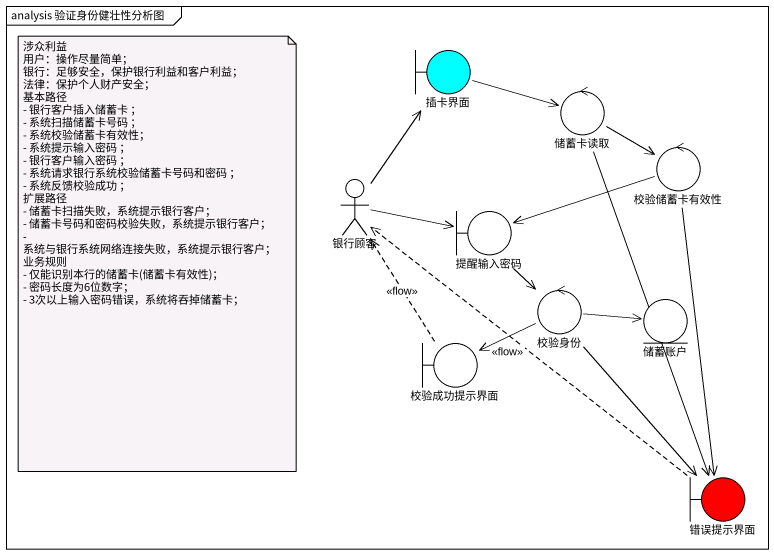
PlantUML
@startuml
mainframe analysis 验证身份健壮性分析图
boundary 插卡界面 #00FFFF
control 储蓄卡读取
control 校验储蓄卡有效性
actor 银行顾客
boundary 提醒输入密码
control 校验身份
entity 储蓄账户
boundary 校验成功提示界面
boundary 错误提示界面 #FF0000
插卡界面 -right-> 储蓄卡读取
储蓄卡读取 -right-> 校验储蓄卡有效性
储蓄卡读取 --> 错误提示界面
校验储蓄卡有效性 -left-> 提醒输入密码
校验储蓄卡有效性 --> 错误提示界面
银行顾客 -up-> 插卡界面
银行顾客 -right-> 提醒输入密码
提醒输入密码 --> 校验身份
校验身份 -right-> 储蓄账户
校验身份 -left-> 校验成功提示界面
校验身份 --> 错误提示界面
校验成功提示界面 .up.> 银行顾客 : <<flow>>
错误提示界面 .up.> 银行顾客 : <<flow>>
note as N1
  涉众利益
  用户：操作尽量简单；
  银行：足够安全，保护银行利益和客户利益；
  法律：保护个人财产安全；
  基本路径
  - 银行客户插入储蓄卡 ；
  - 系统扫描储蓄卡号码 ；
  - 系统校验储蓄卡有效性；
  - 系统提示输入密码 ；
  - 银行客户输入密码 ；
  - 系统请求银行系统校验储蓄卡号码和密码 ；
  - 系统反馈校验成功 ；
  扩展路径
  - 储蓄卡扫描失败，系统提示银行客户；
  - 储蓄卡号码和密码校验失败，系统提示银行客户；
  - 系统与银行系统网络连接失败，系统提示银行客户；
  业务规则
  - 仅能识别本行的储蓄卡(储蓄卡有效性)；
  - 密码长度为6位数字；
  - 3次以上输入密码错误，系统将吞掉储蓄卡；
end note
@enduml
